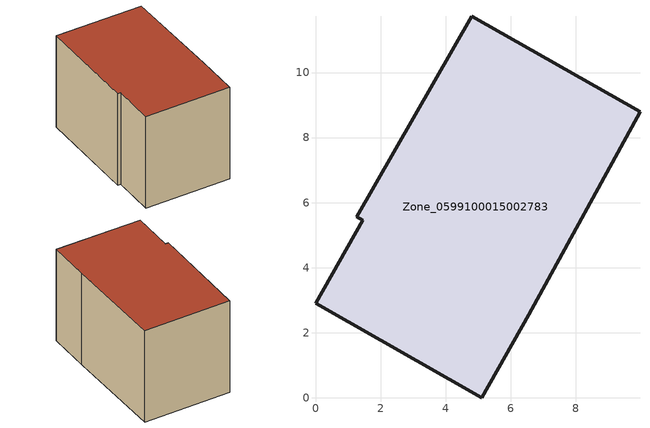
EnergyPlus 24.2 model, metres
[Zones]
Zone_0599100015002783
 floor ground (C_G): 4.8,11.73 9.97,8.79 6.56,2.55 5.11,0 0,2.91 1.45,5.46 1.27,5.56 z0.79
 wall outside (C_F): 9.97,8.79 4.8,11.73 1.27,5.56 1.45,5.46 0,2.91 5.11,0 6.56,2.55 9.97,8.79 z0.79:7.5
 roof outside (C_R): 6.56,2.55 9.97,8.79 4.8,11.73 1.27,5.56 1.45,5.46 0,2.91 5.11,0 z7.5
[BUILDING]
Pand.0599100015002783: North Axis=0; Terrain=City; Loads Convergence Tolerance Value=0.04; Temperature Convergence Tolerance Value=0.4; Solar Distribution=FullExterior; Maximum Number of Warmup Days=25; Minimum Number of Warmup Days=1
[Site:Location]
Rotterdam.The.Hague.AP_ZH_NLD Design_Conditions: Latitude=51.96; Longitude=4.45; Time Zone=1; Elevation=-4.5
[SITE:GROUNDTEMPERATURE:BUILDINGSURFACE]
18, 18, 18, 18, 18, 18, 18, 18, 18, 18, 18, 18
[MATERIAL] Thermal Absorptance=0.9; Solar Absorptance=0.7; Visible Absorptance=0.7
Name | Roughness | Thickness | Conductivity | Density | Specific Heat
G.TI.1946-1964 | MediumSmooth | 0.15 | 1 | 540 | 1210
F.TI.1946-1964 | Rough | 0.3 | 0.857143 | 1920 | 840
R.TI.1946-1964 | MediumRough | 0.2 | 0.277778 | 1500 | 1000
[CONSTRUCTION]
C_G: G.TI.1946-1964
C_F: F.TI.1946-1964
C_R: R.TI.1946-1964
[ZONE]
Zone_0599100015002783: Type=1; Multiplier=1; Ceiling Height=Autocalculate; Volume=Autocalculate; Floor Area=autocalculate; Part of Total Floor Area=Yes
[ZONEINFILTRATION:DESIGNFLOWRATE]
Infil_Zone_0599100015002783: Zone or ZoneList or Space or SpaceList=Zone_0599100015002783; Schedule=AlwaysOn; Design Flow Rate Calculation Method=Flow/Area; Flow Rate per Floor Area=0.003; Constant Term Coefficient=1; Temperature Term Coefficient=0; Velocity Term Coefficient=0; Velocity Squared Term Coefficient=0
[HVACTEMPLATE:ZONE:IDEALLOADSAIRSYSTEM]
Zone_0599100015002783: Maximum Heating Supply Air Temperature=50; Minimum Cooling Supply Air Temperature=13; Maximum Heating Supply Air Humidity Ratio=0.0156; Minimum Cooling Supply Air Humidity Ratio=0.0077; Heating Limit=NoLimit; Cooling Limit=NoLimit; Dehumidification Control Type=ConstantSensibleHeatRatio; Cooling Sensible Heat Ratio=0.7; Dehumidification Setpoint=60; Humidification Control Type=None; Humidification Setpoint=30; Outdoor Air Method=None; Outdoor Air Flow Rate per Person=0.00944; Outdoor Air Flow Rate per Zone Floor Area=0; Outdoor Air Flow Rate per Zone=0; Demand Controlled Ventilation Type=None; Outdoor Air Economizer Type=NoEconomizer; Heat Recovery Type=None; Sensible Heat Recovery Effectiveness=0.7; Latent Heat Recovery Effectiveness=0.65
[ZONECONTROL:THERMOSTAT]
ThermostatControl_Zone_0599100015002783: Zone or ZoneList=Zone_0599100015002783; Control Type Schedule=DualSetpointControlType; Control 1=Thermostat_Zone_0599100015002783; Temperature Difference Between Cutout And Setpoint=0
[THERMOSTATSETPOINT:DUALSETPOINT]
Thermostat_Zone_0599100015002783: Heating Setpoint Temperature Schedule=HeatingSetpoint_Zone_0599100015002783; Cooling Setpoint Temperature Schedule=CoolingSetpoint_Zone_0599100015002783
[SCHEDULE:COMPACT]
HeatingSetpoint_Zone_0599100015002783: Through: 12/31, For: AllDays, Until: 24:00, 21
CoolingSetpoint_Zone_0599100015002783: Through: 12/31, For: AllDays, Until: 24:00, 24
DualSetpointControlType: Through: 12/31, For: AllDays, Until: 24:00, 4
AlwaysOn: Through: 12/31, For: AllDays, Until: 24:00, 1
